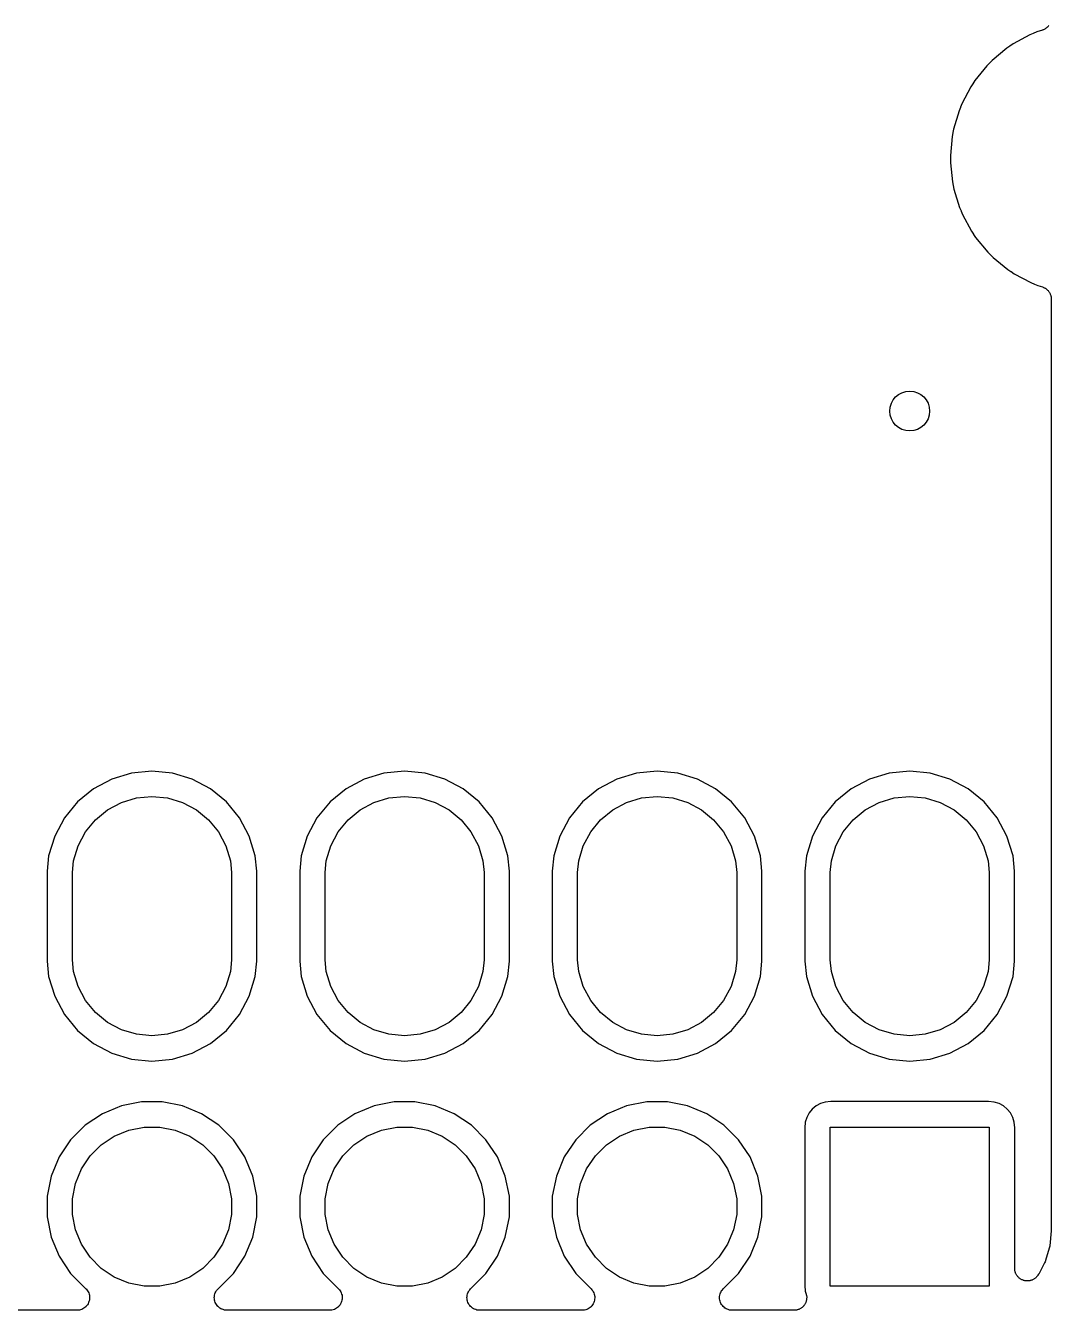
# Model space of a CAD drawing. Extents: x 74.6 to 163.3, y -89.7 to -63.9.
# Drawn here: x 153.03 to 163.35, y -89.69 to -76.77 of the extents above; entities that cross this region are included whole.
import ezdxf

# ---------------------------------------------------------------- set-up
doc = ezdxf.new("R2010")
doc.units = 0
doc.layers.add('BLACK', color=7, linetype='CONTINUOUS')

msp = doc.modelspace()

# ---------------------------------------------------------------- linework, layer by layer
at = {"layer": 'BLACK', "linetype": 'CONTINUOUS'}
for p, q in [((163.132, -76.8613), (162.964, -76.9535)), ((163.166, -76.8473), (163.132, -76.8613)), ((163.167, -76.8466), (163.166, -76.8473)), ((163.202, -76.8318), (163.167, -76.8466)), ((163.26, -76.8132), (163.202, -76.8318)), ((163.265, -76.8113), (163.26, -76.8132)), ((163.27, -76.8099), (163.265, -76.8113)), ((163.276, -76.8064), (163.27, -76.8099)), ((163.283, -76.8034), (163.276, -76.8064)), ((163.287, -76.8007), (163.283, -76.8034)), ((163.292, -76.7984), (163.287, -76.8007)), ((163.297, -76.7937), (163.292, -76.7984)), ((163.304, -76.7894), (163.297, -76.7937)), ((163.307, -76.786), (163.304, -76.7894)), ((163.311, -76.7829), (163.307, -76.786)), ((163.316, -76.7771), (163.311, -76.7829)), ((163.321, -76.7717), (163.316, -76.7771)), ((163.324, -76.7676), (163.321, -76.7717)), ((162.901, -76.996), (162.754, -77.119)), ((162.932, -76.9756), (162.901, -76.996)), ((162.933, -76.9746), (162.932, -76.9756)), ((162.932, -76.9756), (162.932, -76.9756)), ((162.932, -76.9756), (162.932, -76.9756)), ((162.964, -76.9535), (162.933, -76.9746)), ((162.754, -77.119), (162.728, -77.1457)), ((162.701, -77.1729), (162.581, -77.322)), ((162.727, -77.1469), (162.701, -77.1729)), ((162.728, -77.1457), (162.727, -77.1469)), ((162.727, -77.1469), (162.727, -77.1469)), ((162.539, -77.3854), (162.45, -77.5549)), ((162.559, -77.3548), (162.539, -77.3854)), ((162.56, -77.3533), (162.559, -77.3548)), ((162.581, -77.322), (162.56, -77.3533)), ((162.421, -77.6252), (162.367, -77.8087)), ((162.435, -77.5912), (162.421, -77.6252)), ((162.436, -77.5895), (162.435, -77.5912)), ((162.435, -77.5912), (162.435, -77.5912)), ((162.45, -77.5549), (162.436, -77.5895)), ((162.352, -77.8833), (162.335, -78.0738)), ((162.36, -77.8472), (162.352, -77.8833)), ((162.367, -77.8087), (162.36, -77.8454)), ((162.36, -77.8454), (162.36, -77.8472)), ((162.335, -78.0738), (162.335, -78.1112)), ((162.335, -78.1112), (162.335, -78.113)), ((162.335, -78.113), (162.335, -78.1499)), ((162.335, -78.1499), (162.355, -78.3401)), ((162.355, -78.3401), (162.363, -78.3767)), ((162.363, -78.3767), (162.363, -78.3785)), ((162.363, -78.3785), (162.363, -78.3785)), ((162.363, -78.3785), (162.37, -78.4147)), ((162.37, -78.4147), (162.426, -78.5975)), ((162.426, -78.5975), (162.441, -78.6319)), ((162.441, -78.6319), (162.442, -78.6336)), ((162.442, -78.6336), (162.455, -78.6678)), ((162.455, -78.6678), (162.546, -78.836)), ((162.546, -78.836), (162.567, -78.867)), ((162.567, -78.867), (162.568, -78.8685)), ((162.568, -78.8685), (162.568, -78.8685)), ((162.568, -78.8685), (162.588, -78.8994)), ((162.588, -78.8994), (162.71, -79.0468)), ((162.71, -79.0468), (162.737, -79.0731)), ((162.737, -79.0731), (162.738, -79.0744)), ((162.738, -79.0744), (162.738, -79.0744)), ((162.738, -79.0744), (162.764, -79.1008)), ((162.764, -79.1008), (162.912, -79.2217)), ((162.912, -79.2217), (162.943, -79.2423)), ((162.943, -79.2423), (162.945, -79.2433)), ((162.945, -79.2433), (162.945, -79.2433)), ((162.945, -79.2433), (162.975, -79.2642)), ((162.975, -79.2642), (163.144, -79.354)), ((163.144, -79.354), (163.179, -79.3682)), ((163.179, -79.3682), (163.18, -79.3689)), ((163.18, -79.3689), (163.18, -79.3689)), ((163.18, -79.3689), (163.214, -79.3835)), ((163.214, -79.3835), (163.259, -79.3969)), ((163.259, -79.3969), (163.26, -79.3974)), ((163.26, -79.3974), (163.266, -79.3997)), ((163.266, -79.3997), (163.271, -79.4014)), ((163.271, -79.4014), (163.277, -79.4045)), ((163.277, -79.4045), (163.283, -79.4072)), ((163.283, -79.4072), (163.288, -79.4104)), ((163.288, -79.4104), (163.293, -79.4132)), ((163.293, -79.4132), (163.298, -79.4174)), ((163.298, -79.4174), (163.304, -79.4212)), ((163.304, -79.4212), (163.308, -79.4253)), ((163.308, -79.4253), (163.312, -79.429)), ((163.312, -79.429), (163.316, -79.4341)), ((163.316, -79.4341), (163.321, -79.4389)), ((163.321, -79.4389), (163.324, -79.4437)), ((163.324, -79.4437), (163.328, -79.4482)), ((163.328, -79.4482), (163.331, -79.454)), ((163.331, -79.454), (163.335, -79.4596)), ((163.335, -79.4596), (163.337, -79.465)), ((163.337, -79.465), (163.339, -79.4701)), ((163.339, -79.4701), (163.341, -79.4764)), ((163.341, -79.4764), (163.344, -79.4826)), ((163.344, -79.4826), (163.345, -79.4883)), ((163.345, -79.4883), (163.347, -79.4938)), ((163.347, -79.4938), (163.347, -79.5004)), ((163.347, -79.5004), (163.348, -79.5069)), ((163.348, -79.5069), (163.348, -79.5127)), ((163.348, -79.5127), (163.349, -79.5185)), ((163.349, -79.5185), (163.349, -88.8765)), ((153.9, -84.3465), (153.717, -84.4444)), ((154.098, -84.2862), (153.9, -84.3465)), ((154.305, -84.2659), (154.098, -84.2862)), ((154.512, -84.2862), (154.305, -84.2659)), ((154.71, -84.3465), (154.512, -84.2862)), ((154.893, -84.4444), (154.71, -84.3465)), ((156.44, -84.3465), (156.257, -84.4444)), ((156.638, -84.2862), (156.44, -84.3465)), ((156.845, -84.2659), (156.638, -84.2862)), ((157.052, -84.2862), (156.845, -84.2659)), ((157.25, -84.3465), (157.052, -84.2862)), ((157.433, -84.4444), (157.25, -84.3465)), ((158.98, -84.3465), (158.797, -84.4444)), ((159.178, -84.2862), (158.98, -84.3465)), ((159.385, -84.2659), (159.178, -84.2862)), ((159.592, -84.2862), (159.385, -84.2659)), ((159.79, -84.3465), (159.592, -84.2862)), ((159.973, -84.4444), (159.79, -84.3465)), ((161.52, -84.3465), (161.337, -84.4444)), ((161.718, -84.2862), (161.52, -84.3465)), ((161.925, -84.2659), (161.718, -84.2862)), ((162.132, -84.2862), (161.925, -84.2659)), ((162.33, -84.3465), (162.132, -84.2862)), ((162.513, -84.4444), (162.33, -84.3465)), ((153.717, -84.4444), (153.556, -84.5761)), ((155.054, -84.5761), (154.893, -84.4444)), ((156.257, -84.4444), (156.096, -84.5761)), ((157.594, -84.5761), (157.433, -84.4444)), ((158.797, -84.4444), (158.636, -84.5761)), ((160.134, -84.5761), (159.973, -84.4444)), ((161.337, -84.4444), (161.176, -84.5761)), ((162.674, -84.5761), (162.513, -84.4444)), ((153.556, -84.5761), (153.424, -84.7366)), ((153.858, -84.6566), (153.997, -84.5823)), ((153.997, -84.5823), (154.148, -84.5366)), ((154.148, -84.5366), (154.305, -84.5211)), ((154.305, -84.5211), (154.462, -84.5366)), ((154.462, -84.5366), (154.613, -84.5823)), ((154.613, -84.5823), (154.752, -84.6566)), ((155.186, -84.7366), (155.054, -84.5761)), ((156.096, -84.5761), (155.964, -84.7366)), ((156.398, -84.6566), (156.537, -84.5823)), ((156.537, -84.5823), (156.688, -84.5366)), ((156.688, -84.5366), (156.845, -84.5211)), ((156.845, -84.5211), (157.002, -84.5366)), ((157.002, -84.5366), (157.153, -84.5823)), ((157.153, -84.5823), (157.292, -84.6566)), ((157.726, -84.7366), (157.594, -84.5761)), ((158.636, -84.5761), (158.504, -84.7366)), ((158.938, -84.6566), (159.077, -84.5823)), ((159.077, -84.5823), (159.228, -84.5366)), ((159.228, -84.5366), (159.385, -84.5211)), ((159.385, -84.5211), (159.542, -84.5366)), ((159.542, -84.5366), (159.693, -84.5823)), ((159.693, -84.5823), (159.832, -84.6566)), ((160.266, -84.7366), (160.134, -84.5761)), ((161.176, -84.5761), (161.044, -84.7366)), ((161.478, -84.6566), (161.617, -84.5823)), ((161.617, -84.5823), (161.768, -84.5366)), ((161.768, -84.5366), (161.925, -84.5211)), ((161.925, -84.5211), (162.082, -84.5366)), ((162.082, -84.5366), (162.233, -84.5823)), ((162.233, -84.5823), (162.372, -84.6566)), ((162.806, -84.7366), (162.674, -84.5761)), ((153.424, -84.7366), (153.327, -84.9197)), ((153.737, -84.7566), (153.858, -84.6566)), ((154.752, -84.6566), (154.873, -84.7566)), ((155.283, -84.9197), (155.186, -84.7366)), ((155.964, -84.7366), (155.867, -84.9197)), ((156.277, -84.7566), (156.398, -84.6566)), ((157.292, -84.6566), (157.413, -84.7566)), ((157.823, -84.9197), (157.726, -84.7366)), ((158.504, -84.7366), (158.407, -84.9197)), ((158.817, -84.7566), (158.938, -84.6566)), ((159.832, -84.6566), (159.953, -84.7566)), ((160.363, -84.9197), (160.266, -84.7366)), ((161.044, -84.7366), (160.947, -84.9197)), ((161.357, -84.7566), (161.478, -84.6566)), ((162.372, -84.6566), (162.493, -84.7566)), ((162.903, -84.9197), (162.806, -84.7366)), ((153.562, -85.0174), (153.637, -84.8784)), ((153.637, -84.8784), (153.737, -84.7566)), ((154.873, -84.7566), (154.973, -84.8784)), ((154.973, -84.8784), (155.048, -85.0174)), ((156.102, -85.0174), (156.177, -84.8784)), ((156.177, -84.8784), (156.277, -84.7566)), ((157.413, -84.7566), (157.513, -84.8784)), ((157.513, -84.8784), (157.588, -85.0174)), ((158.642, -85.0174), (158.717, -84.8784)), ((158.717, -84.8784), (158.817, -84.7566)), ((159.953, -84.7566), (160.053, -84.8784)), ((160.053, -84.8784), (160.128, -85.0174)), ((161.182, -85.0174), (161.257, -84.8784)), ((161.257, -84.8784), (161.357, -84.7566)), ((162.493, -84.7566), (162.593, -84.8784)), ((162.593, -84.8784), (162.668, -85.0174)), ((153.327, -84.9197), (153.266, -85.1184)), ((155.344, -85.1184), (155.283, -84.9197)), ((155.867, -84.9197), (155.806, -85.1184)), ((157.884, -85.1184), (157.823, -84.9197)), ((158.407, -84.9197), (158.346, -85.1184)), ((160.424, -85.1184), (160.363, -84.9197)), ((160.947, -84.9197), (160.886, -85.1184)), ((162.964, -85.1184), (162.903, -84.9197)), ((153.266, -85.1184), (153.251, -85.2732)), ((153.517, -85.1682), (153.562, -85.0174)), ((155.048, -85.0174), (155.093, -85.1682)), ((155.359, -85.2732), (155.344, -85.1184)), ((155.806, -85.1184), (155.791, -85.2732)), ((156.057, -85.1682), (156.102, -85.0174)), ((157.588, -85.0174), (157.633, -85.1682)), ((157.899, -85.2732), (157.884, -85.1184)), ((158.346, -85.1184), (158.331, -85.2732)), ((158.597, -85.1682), (158.642, -85.0174)), ((160.128, -85.0174), (160.173, -85.1682)), ((160.439, -85.2732), (160.424, -85.1184)), ((160.886, -85.1184), (160.871, -85.2732)), ((161.137, -85.1682), (161.182, -85.0174)), ((162.668, -85.0174), (162.713, -85.1682)), ((162.979, -85.2732), (162.964, -85.1184)), ((153.505, -85.2857), (153.517, -85.1682)), ((155.093, -85.1682), (155.105, -85.2857)), ((156.045, -85.2857), (156.057, -85.1682)), ((157.633, -85.1682), (157.645, -85.2857)), ((158.585, -85.2857), (158.597, -85.1682)), ((160.173, -85.1682), (160.185, -85.2857)), ((161.125, -85.2857), (161.137, -85.1682)), ((162.713, -85.1682), (162.725, -85.2857)), ((153.251, -85.2732), (153.251, -86.1768)), ((153.505, -86.1643), (153.505, -85.2857)), ((155.105, -85.2857), (155.105, -86.1643)), ((155.359, -86.1768), (155.359, -85.2732)), ((155.791, -85.2732), (155.791, -86.1768)), ((156.045, -86.1643), (156.045, -85.2857)), ((157.645, -85.2857), (157.645, -86.1643)), ((157.899, -86.1768), (157.899, -85.2732)), ((158.331, -85.2732), (158.331, -86.1768)), ((158.585, -86.1643), (158.585, -85.2857)), ((160.185, -85.2857), (160.185, -86.1643)), ((160.439, -86.1768), (160.439, -85.2732)), ((160.871, -85.2732), (160.871, -86.1768)), ((161.125, -86.1643), (161.125, -85.2857)), ((162.725, -85.2857), (162.725, -86.1643)), ((162.979, -86.1768), (162.979, -85.2732)), ((153.517, -86.2818), (153.505, -86.1643)), ((155.105, -86.1643), (155.093, -86.2818)), ((156.057, -86.2818), (156.045, -86.1643)), ((157.645, -86.1643), (157.633, -86.2818)), ((158.597, -86.2818), (158.585, -86.1643)), ((160.185, -86.1643), (160.173, -86.2818)), ((161.137, -86.2818), (161.125, -86.1643)), ((162.725, -86.1643), (162.713, -86.2818)), ((153.251, -86.1768), (153.266, -86.3316)), ((153.562, -86.4326), (153.517, -86.2818)), ((155.093, -86.2818), (155.048, -86.4326)), ((155.344, -86.3316), (155.359, -86.1768)), ((155.791, -86.1768), (155.806, -86.3316)), ((156.102, -86.4326), (156.057, -86.2818)), ((157.633, -86.2818), (157.588, -86.4326)), ((157.884, -86.3316), (157.899, -86.1768)), ((158.331, -86.1768), (158.346, -86.3316)), ((158.642, -86.4326), (158.597, -86.2818)), ((160.173, -86.2818), (160.128, -86.4326)), ((160.424, -86.3316), (160.439, -86.1768)), ((160.871, -86.1768), (160.886, -86.3316)), ((161.182, -86.4326), (161.137, -86.2818)), ((162.713, -86.2818), (162.668, -86.4326)), ((162.964, -86.3316), (162.979, -86.1768)), ((153.266, -86.3316), (153.327, -86.5303)), ((155.283, -86.5303), (155.344, -86.3316)), ((155.806, -86.3316), (155.867, -86.5303)), ((157.823, -86.5303), (157.884, -86.3316)), ((158.346, -86.3316), (158.407, -86.5303)), ((160.363, -86.5303), (160.424, -86.3316)), ((160.886, -86.3316), (160.947, -86.5303)), ((162.903, -86.5303), (162.964, -86.3316)), ((153.327, -86.5303), (153.424, -86.7134)), ((153.637, -86.5716), (153.562, -86.4326)), ((155.048, -86.4326), (154.973, -86.5716)), ((155.186, -86.7134), (155.283, -86.5303)), ((155.867, -86.5303), (155.964, -86.7134)), ((156.177, -86.5716), (156.102, -86.4326)), ((157.588, -86.4326), (157.513, -86.5716)), ((157.726, -86.7134), (157.823, -86.5303)), ((158.407, -86.5303), (158.504, -86.7134)), ((158.717, -86.5716), (158.642, -86.4326)), ((160.128, -86.4326), (160.053, -86.5716)), ((160.266, -86.7134), (160.363, -86.5303)), ((160.947, -86.5303), (161.044, -86.7134)), ((161.257, -86.5716), (161.182, -86.4326)), ((162.668, -86.4326), (162.593, -86.5716)), ((162.806, -86.7134), (162.903, -86.5303)), ((153.737, -86.6934), (153.637, -86.5716)), ((154.973, -86.5716), (154.873, -86.6934)), ((156.277, -86.6934), (156.177, -86.5716)), ((157.513, -86.5716), (157.413, -86.6934)), ((158.817, -86.6934), (158.717, -86.5716)), ((160.053, -86.5716), (159.953, -86.6934)), ((161.357, -86.6934), (161.257, -86.5716)), ((162.593, -86.5716), (162.493, -86.6934)), ((153.424, -86.7134), (153.556, -86.8739)), ((153.858, -86.7934), (153.737, -86.6934)), ((153.997, -86.8677), (153.858, -86.7934)), ((154.752, -86.7934), (154.613, -86.8677)), ((154.873, -86.6934), (154.752, -86.7934)), ((155.054, -86.8739), (155.186, -86.7134)), ((155.964, -86.7134), (156.096, -86.8739)), ((156.398, -86.7934), (156.277, -86.6934)), ((156.537, -86.8677), (156.398, -86.7934)), ((157.292, -86.7934), (157.153, -86.8677)), ((157.413, -86.6934), (157.292, -86.7934)), ((157.594, -86.8739), (157.726, -86.7134)), ((158.504, -86.7134), (158.636, -86.8739)), ((158.938, -86.7934), (158.817, -86.6934)), ((159.077, -86.8677), (158.938, -86.7934)), ((159.832, -86.7934), (159.693, -86.8677)), ((159.953, -86.6934), (159.832, -86.7934)), ((160.134, -86.8739), (160.266, -86.7134)), ((161.044, -86.7134), (161.176, -86.8739)), ((161.478, -86.7934), (161.357, -86.6934)), ((161.617, -86.8677), (161.478, -86.7934)), ((162.372, -86.7934), (162.233, -86.8677)), ((162.493, -86.6934), (162.372, -86.7934)), ((162.674, -86.8739), (162.806, -86.7134)), ((153.556, -86.8739), (153.717, -87.0056)), ((154.148, -86.9134), (153.997, -86.8677)), ((154.305, -86.9289), (154.148, -86.9134)), ((154.462, -86.9134), (154.305, -86.9289)), ((154.613, -86.8677), (154.462, -86.9134)), ((154.893, -87.0056), (155.054, -86.8739)), ((156.096, -86.8739), (156.257, -87.0056)), ((156.688, -86.9134), (156.537, -86.8677)), ((156.845, -86.9289), (156.688, -86.9134)), ((157.002, -86.9134), (156.845, -86.9289)), ((157.153, -86.8677), (157.002, -86.9134)), ((157.433, -87.0056), (157.594, -86.8739)), ((158.636, -86.8739), (158.797, -87.0056)), ((159.228, -86.9134), (159.077, -86.8677)), ((159.385, -86.9289), (159.228, -86.9134)), ((159.542, -86.9134), (159.385, -86.9289)), ((159.693, -86.8677), (159.542, -86.9134)), ((159.973, -87.0056), (160.134, -86.8739)), ((161.176, -86.8739), (161.337, -87.0056)), ((161.768, -86.9134), (161.617, -86.8677)), ((161.925, -86.9289), (161.768, -86.9134)), ((162.082, -86.9134), (161.925, -86.9289)), ((162.233, -86.8677), (162.082, -86.9134)), ((162.513, -87.0056), (162.674, -86.8739)), ((153.717, -87.0056), (153.9, -87.1035)), ((154.71, -87.1035), (154.893, -87.0056)), ((156.257, -87.0056), (156.44, -87.1035)), ((157.25, -87.1035), (157.433, -87.0056)), ((158.797, -87.0056), (158.98, -87.1035)), ((159.79, -87.1035), (159.973, -87.0056)), ((161.337, -87.0056), (161.52, -87.1035)), ((162.33, -87.1035), (162.513, -87.0056)), ((153.9, -87.1035), (154.098, -87.1637)), ((154.098, -87.1637), (154.305, -87.1841)), ((154.305, -87.1841), (154.512, -87.1637)), ((154.512, -87.1637), (154.71, -87.1035)), ((156.44, -87.1035), (156.638, -87.1637)), ((156.638, -87.1637), (156.845, -87.1841)), ((156.845, -87.1841), (157.052, -87.1637)), ((157.052, -87.1637), (157.25, -87.1035)), ((158.98, -87.1035), (159.178, -87.1637)), ((159.178, -87.1637), (159.385, -87.1841)), ((159.385, -87.1841), (159.592, -87.1637)), ((159.592, -87.1637), (159.79, -87.1035)), ((161.52, -87.1035), (161.718, -87.1637)), ((161.718, -87.1637), (161.925, -87.1841)), ((161.925, -87.1841), (162.132, -87.1637)), ((162.132, -87.1637), (162.33, -87.1035)), ((154.201, -87.592), (153.998, -87.6325)), ((154.409, -87.592), (154.201, -87.592)), ((154.612, -87.6325), (154.409, -87.592)), ((156.741, -87.592), (156.538, -87.6325)), ((156.949, -87.592), (156.741, -87.592)), ((157.152, -87.6325), (156.949, -87.592)), ((159.281, -87.592), (159.078, -87.6325)), ((159.489, -87.592), (159.281, -87.592)), ((159.692, -87.6325), (159.489, -87.592)), ((161.131, -87.5902), (161.075, -87.5957)), ((162.719, -87.5902), (161.131, -87.5902)), ((162.775, -87.5957), (162.719, -87.5902)), ((153.806, -87.712), (153.633, -87.8273)), ((153.998, -87.6325), (153.806, -87.712)), ((154.804, -87.712), (154.612, -87.6325)), ((154.977, -87.8273), (154.804, -87.712)), ((156.346, -87.712), (156.173, -87.8273)), ((156.538, -87.6325), (156.346, -87.712)), ((157.344, -87.712), (157.152, -87.6325)), ((157.517, -87.8273), (157.344, -87.712)), ((158.886, -87.712), (158.713, -87.8273)), ((159.078, -87.6325), (158.886, -87.712)), ((159.884, -87.712), (159.692, -87.6325)), ((160.057, -87.8273), (159.884, -87.712)), ((160.913, -87.7042), (160.889, -87.7483)), ((160.945, -87.6655), (160.913, -87.7042)), ((160.983, -87.6338), (160.945, -87.6655)), ((161.027, -87.6102), (160.983, -87.6338)), ((161.075, -87.5957), (161.027, -87.6102)), ((162.823, -87.6102), (162.775, -87.5957)), ((162.867, -87.6338), (162.823, -87.6102)), ((162.905, -87.6655), (162.867, -87.6338)), ((162.937, -87.7042), (162.905, -87.6655)), ((162.961, -87.7483), (162.937, -87.7042)), ((153.633, -87.8273), (153.486, -87.9741)), ((154.072, -87.8767), (154.226, -87.846)), ((154.226, -87.846), (154.384, -87.846)), ((154.384, -87.846), (154.538, -87.8767)), ((155.124, -87.9741), (154.977, -87.8273)), ((156.173, -87.8273), (156.026, -87.9741)), ((156.612, -87.8767), (156.766, -87.846)), ((156.766, -87.846), (156.924, -87.846)), ((156.924, -87.846), (157.078, -87.8767)), ((157.664, -87.9741), (157.517, -87.8273)), ((158.713, -87.8273), (158.566, -87.9741)), ((159.152, -87.8767), (159.306, -87.846)), ((159.306, -87.846), (159.464, -87.846)), ((159.464, -87.846), (159.618, -87.8767)), ((160.204, -87.9741), (160.057, -87.8273)), ((160.875, -87.7962), (160.869, -87.8522)), ((160.889, -87.7483), (160.875, -87.7962)), ((161.125, -89.446), (161.125, -87.846)), ((161.125, -87.846), (162.725, -87.846)), ((162.725, -87.846), (162.725, -89.446)), ((162.975, -87.7962), (162.961, -87.7483)), ((162.981, -87.8522), (162.975, -87.7962)), ((153.486, -87.9741), (153.371, -88.1467)), ((153.795, -88.0246), (153.926, -87.937)), ((153.926, -87.937), (154.072, -87.8767)), ((154.538, -87.8767), (154.684, -87.937)), ((154.684, -87.937), (154.815, -88.0246)), ((155.239, -88.1467), (155.124, -87.9741)), ((156.026, -87.9741), (155.911, -88.1467)), ((156.335, -88.0246), (156.466, -87.937)), ((156.466, -87.937), (156.612, -87.8767)), ((157.078, -87.8767), (157.224, -87.937)), ((157.224, -87.937), (157.355, -88.0246)), ((157.779, -88.1467), (157.664, -87.9741)), ((158.566, -87.9741), (158.451, -88.1467)), ((158.875, -88.0246), (159.006, -87.937)), ((159.006, -87.937), (159.152, -87.8767)), ((159.618, -87.8767), (159.764, -87.937)), ((159.764, -87.937), (159.895, -88.0246)), ((160.319, -88.1467), (160.204, -87.9741)), ((160.869, -87.8522), (160.869, -89.4398)), ((162.981, -89.2671), (162.981, -87.8522)), ((153.684, -88.136), (153.795, -88.0246)), ((154.815, -88.0246), (154.926, -88.136)), ((156.224, -88.136), (156.335, -88.0246)), ((157.355, -88.0246), (157.466, -88.136)), ((158.764, -88.136), (158.875, -88.0246)), ((159.895, -88.0246), (160.006, -88.136)), ((153.371, -88.1467), (153.292, -88.3386)), ((153.596, -88.2671), (153.684, -88.136)), ((154.926, -88.136), (155.014, -88.2671)), ((155.318, -88.3386), (155.239, -88.1467)), ((155.911, -88.1467), (155.832, -88.3386)), ((156.136, -88.2671), (156.224, -88.136)), ((157.466, -88.136), (157.554, -88.2671)), ((157.858, -88.3386), (157.779, -88.1467)), ((158.451, -88.1467), (158.372, -88.3386)), ((158.676, -88.2671), (158.764, -88.136)), ((160.006, -88.136), (160.094, -88.2671)), ((160.398, -88.3386), (160.319, -88.1467)), ((153.292, -88.3386), (153.251, -88.5422)), ((153.536, -88.4126), (153.596, -88.2671)), ((155.014, -88.2671), (155.074, -88.4126)), ((155.359, -88.5422), (155.318, -88.3386)), ((155.832, -88.3386), (155.791, -88.5422)), ((156.076, -88.4126), (156.136, -88.2671)), ((157.554, -88.2671), (157.614, -88.4126)), ((157.899, -88.5422), (157.858, -88.3386)), ((158.372, -88.3386), (158.331, -88.5422)), ((158.616, -88.4126), (158.676, -88.2671)), ((160.094, -88.2671), (160.154, -88.4126)), ((160.439, -88.5422), (160.398, -88.3386)), ((153.505, -88.5672), (153.536, -88.4126)), ((155.074, -88.4126), (155.105, -88.5672)), ((156.045, -88.5672), (156.076, -88.4126)), ((157.614, -88.4126), (157.645, -88.5672)), ((158.585, -88.5672), (158.616, -88.4126)), ((160.154, -88.4126), (160.185, -88.5672)), ((153.251, -88.5422), (153.251, -88.7498)), ((153.505, -88.7248), (153.505, -88.5672)), ((155.105, -88.5672), (155.105, -88.7248)), ((155.359, -88.7498), (155.359, -88.5422)), ((155.791, -88.5422), (155.791, -88.7498)), ((156.045, -88.7248), (156.045, -88.5672)), ((157.645, -88.5672), (157.645, -88.7248)), ((157.899, -88.7498), (157.899, -88.5422)), ((158.331, -88.5422), (158.331, -88.7498)), ((158.585, -88.7248), (158.585, -88.5672)), ((160.185, -88.5672), (160.185, -88.7248)), ((160.439, -88.7498), (160.439, -88.5422)), ((153.251, -88.7498), (153.292, -88.9534)), ((153.536, -88.8794), (153.505, -88.7248)), ((155.105, -88.7248), (155.074, -88.8794)), ((155.318, -88.9534), (155.359, -88.7498)), ((155.791, -88.7498), (155.832, -88.9534)), ((156.076, -88.8794), (156.045, -88.7248)), ((157.645, -88.7248), (157.614, -88.8794)), ((157.858, -88.9534), (157.899, -88.7498)), ((158.331, -88.7498), (158.372, -88.9534)), ((158.616, -88.8794), (158.585, -88.7248)), ((160.185, -88.7248), (160.154, -88.8794)), ((160.398, -88.9534), (160.439, -88.7498)), ((153.596, -89.0249), (153.536, -88.8794)), ((155.074, -88.8794), (155.014, -89.0249)), ((156.136, -89.0249), (156.076, -88.8794)), ((157.614, -88.8794), (157.554, -89.0249)), ((158.676, -89.0249), (158.616, -88.8794)), ((160.154, -88.8794), (160.094, -89.0249)), ((163.349, -88.8782), (163.348, -88.8835)), ((163.348, -88.8835), (163.348, -88.8889)), ((163.349, -88.8765), (163.349, -88.8782)), ((153.292, -88.9534), (153.371, -89.1453)), ((155.239, -89.1453), (155.318, -88.9534)), ((155.832, -88.9534), (155.911, -89.1453)), ((157.779, -89.1453), (157.858, -88.9534)), ((158.372, -88.9534), (158.451, -89.1453)), ((160.319, -89.1453), (160.398, -88.9534)), ((163.348, -88.8889), (163.334, -89.0405)), ((153.684, -89.156), (153.596, -89.0249)), ((155.014, -89.0249), (154.926, -89.156)), ((156.224, -89.156), (156.136, -89.0249)), ((157.554, -89.0249), (157.466, -89.156)), ((158.764, -89.156), (158.676, -89.0249)), ((160.094, -89.0249), (160.006, -89.156)), ((163.329, -89.0648), (163.291, -89.1881)), ((163.331, -89.0535), (163.329, -89.0648)), ((163.333, -89.0423), (163.331, -89.0535)), ((163.334, -89.0405), (163.333, -89.0423)), ((153.371, -89.1453), (153.486, -89.3179)), ((153.795, -89.2674), (153.684, -89.156)), ((153.926, -89.355), (153.795, -89.2674)), ((154.815, -89.2674), (154.684, -89.355)), ((154.926, -89.156), (154.815, -89.2674)), ((155.124, -89.3179), (155.239, -89.1453)), ((155.911, -89.1453), (156.026, -89.3179)), ((156.335, -89.2674), (156.224, -89.156)), ((156.466, -89.355), (156.335, -89.2674)), ((157.355, -89.2674), (157.224, -89.355)), ((157.466, -89.156), (157.355, -89.2674)), ((157.664, -89.3179), (157.779, -89.1453)), ((158.451, -89.1453), (158.566, -89.3179)), ((158.875, -89.2674), (158.764, -89.156)), ((159.006, -89.355), (158.875, -89.2674)), ((159.895, -89.2674), (159.764, -89.355)), ((160.006, -89.156), (159.895, -89.2674)), ((160.204, -89.3179), (160.319, -89.1453)), ((162.981, -89.2733), (162.981, -89.2671)), ((163.282, -89.211), (163.222, -89.3247)), ((163.286, -89.2004), (163.282, -89.211)), ((163.291, -89.1898), (163.286, -89.2004)), ((163.291, -89.1881), (163.291, -89.1898)), ((153.486, -89.3179), (153.641, -89.4722)), ((154.072, -89.4153), (153.926, -89.355)), ((154.684, -89.355), (154.538, -89.4153)), ((154.969, -89.4722), (155.124, -89.3179)), ((156.026, -89.3179), (156.181, -89.4722)), ((156.612, -89.4153), (156.466, -89.355)), ((157.224, -89.355), (157.078, -89.4153)), ((157.509, -89.4722), (157.664, -89.3179)), ((158.566, -89.3179), (158.721, -89.4722)), ((159.152, -89.4153), (159.006, -89.355)), ((159.764, -89.355), (159.618, -89.4153)), ((160.049, -89.4722), (160.204, -89.3179)), ((162.981, -89.2795), (162.981, -89.2733)), ((162.983, -89.2856), (162.981, -89.2795)), ((162.983, -89.2917), (162.983, -89.2856)), ((162.985, -89.2977), (162.983, -89.2917)), ((162.986, -89.3038), (162.985, -89.2977)), ((162.989, -89.3095), (162.986, -89.3038)), ((162.99, -89.3155), (162.989, -89.3095)), ((162.993, -89.3209), (162.99, -89.3155)), ((162.996, -89.3267), (162.993, -89.3209)), ((162.999, -89.3319), (162.996, -89.3267)), ((163.002, -89.3373), (162.999, -89.3319)), ((163.006, -89.3422), (163.002, -89.3373)), ((163.009, -89.3473), (163.006, -89.3422)), ((163.014, -89.3517), (163.009, -89.3473)), ((163.018, -89.3566), (163.014, -89.3517)), ((163.023, -89.3605), (163.018, -89.3566)), ((163.027, -89.3649), (163.023, -89.3605)), ((163.032, -89.3684), (163.027, -89.3649)), ((163.037, -89.3724), (163.032, -89.3684)), ((163.042, -89.3753), (163.037, -89.3724)), ((163.047, -89.3788), (163.042, -89.3753)), ((163.053, -89.3812), (163.047, -89.3788)), ((163.059, -89.3841), (163.053, -89.3812)), ((163.065, -89.386), (163.059, -89.3841)), ((163.07, -89.3884), (163.065, -89.386)), ((163.076, -89.3896), (163.07, -89.3884)), ((163.082, -89.3915), (163.076, -89.3896)), ((163.088, -89.3921), (163.082, -89.3915)), ((163.095, -89.3934), (163.088, -89.3921)), ((163.101, -89.3934), (163.095, -89.3934)), ((163.107, -89.3941), (163.101, -89.3934)), ((163.113, -89.3935), (163.107, -89.3941)), ((163.119, -89.3935), (163.113, -89.3935)), ((163.125, -89.3924), (163.119, -89.3935)), ((163.132, -89.3918), (163.125, -89.3924)), ((163.138, -89.3901), (163.132, -89.3918)), ((163.144, -89.3889), (163.138, -89.3901)), ((163.149, -89.3866), (163.144, -89.3889)), ((163.155, -89.3848), (163.149, -89.3866)), ((163.161, -89.3819), (163.155, -89.3848)), ((163.167, -89.3796), (163.161, -89.3819)), ((163.172, -89.3762), (163.167, -89.3796)), ((163.177, -89.3733), (163.172, -89.3762)), ((163.182, -89.3694), (163.177, -89.3733)), ((163.187, -89.366), (163.182, -89.3694)), ((163.192, -89.3617), (163.187, -89.366)), ((163.197, -89.3578), (163.192, -89.3617)), ((163.201, -89.353), (163.197, -89.3578)), ((163.205, -89.3487), (163.201, -89.353)), ((163.206, -89.3473), (163.205, -89.3487)), ((163.208, -89.3453), (163.206, -89.3473)), ((163.211, -89.3412), (163.208, -89.3453)), ((163.213, -89.3388), (163.211, -89.3412)), ((163.215, -89.3353), (163.213, -89.3388)), ((163.221, -89.3263), (163.215, -89.3353)), ((163.222, -89.3247), (163.221, -89.3263)), ((153.641, -89.4722), (153.642, -89.4731)), ((153.642, -89.4731), (153.642, -89.4731)), ((153.642, -89.4731), (153.642, -89.4732)), ((153.642, -89.4732), (153.642, -89.4735)), ((153.642, -89.4735), (153.65, -89.4831)), ((153.65, -89.4831), (153.657, -89.4925)), ((153.657, -89.4925), (153.657, -89.4927)), ((153.657, -89.4927), (153.657, -89.4928)), ((153.657, -89.4928), (153.663, -89.5037)), ((153.663, -89.5037), (153.669, -89.5144)), ((153.669, -89.5144), (153.669, -89.5146)), ((153.669, -89.5146), (153.669, -89.5148)), ((153.669, -89.5148), (153.672, -89.5267)), ((153.672, -89.5267), (153.676, -89.5382)), ((154.226, -89.446), (154.072, -89.4153)), ((154.384, -89.446), (154.226, -89.446)), ((154.538, -89.4153), (154.384, -89.446)), ((154.935, -89.5365), (154.938, -89.5247)), ((154.938, -89.5247), (154.942, -89.5132)), ((154.942, -89.5128), (154.948, -89.5019)), ((154.942, -89.513), (154.942, -89.5128)), ((154.942, -89.5132), (154.942, -89.513)), ((154.948, -89.5019), (154.954, -89.4914)), ((154.954, -89.491), (154.962, -89.4816)), ((154.954, -89.4912), (154.954, -89.491)), ((154.954, -89.4914), (154.954, -89.4912)), ((154.962, -89.4816), (154.969, -89.4722)), ((156.181, -89.4722), (156.182, -89.4731)), ((156.182, -89.4731), (156.182, -89.4731)), ((156.182, -89.4731), (156.182, -89.4732)), ((156.182, -89.4732), (156.182, -89.4735)), ((156.182, -89.4735), (156.19, -89.4831)), ((156.19, -89.4831), (156.197, -89.4925)), ((156.197, -89.4925), (156.197, -89.4927)), ((156.197, -89.4927), (156.197, -89.4928)), ((156.197, -89.4928), (156.203, -89.5037)), ((156.203, -89.5037), (156.209, -89.5144)), ((156.209, -89.5144), (156.209, -89.5146)), ((156.209, -89.5146), (156.209, -89.5148)), ((156.209, -89.5148), (156.212, -89.5267)), ((156.212, -89.5267), (156.216, -89.5382)), ((156.766, -89.446), (156.612, -89.4153)), ((156.924, -89.446), (156.766, -89.446)), ((157.078, -89.4153), (156.924, -89.446)), ((157.475, -89.5365), (157.478, -89.5247)), ((157.478, -89.5247), (157.482, -89.5132)), ((157.482, -89.5128), (157.488, -89.5019)), ((157.482, -89.513), (157.482, -89.5128)), ((157.482, -89.5132), (157.482, -89.513)), ((157.488, -89.5019), (157.494, -89.4914)), ((157.494, -89.491), (157.502, -89.4816)), ((157.494, -89.4912), (157.494, -89.491)), ((157.494, -89.4914), (157.494, -89.4912)), ((157.502, -89.4816), (157.509, -89.4722)), ((158.721, -89.4722), (158.722, -89.4731)), ((158.722, -89.4731), (158.722, -89.4731)), ((158.722, -89.4731), (158.722, -89.4732)), ((158.722, -89.4732), (158.722, -89.4735)), ((158.722, -89.4735), (158.73, -89.4831)), ((158.73, -89.4831), (158.737, -89.4925)), ((158.737, -89.4925), (158.737, -89.4927)), ((158.737, -89.4927), (158.737, -89.4928)), ((158.737, -89.4928), (158.743, -89.5037)), ((158.743, -89.5037), (158.749, -89.5144)), ((158.749, -89.5144), (158.749, -89.5146)), ((158.749, -89.5146), (158.749, -89.5148)), ((158.749, -89.5148), (158.752, -89.5267)), ((158.752, -89.5267), (158.756, -89.5382)), ((159.306, -89.446), (159.152, -89.4153)), ((159.464, -89.446), (159.306, -89.446)), ((159.618, -89.4153), (159.464, -89.446)), ((160.015, -89.5365), (160.018, -89.5247)), ((160.018, -89.5247), (160.022, -89.5132)), ((160.022, -89.5128), (160.028, -89.5019)), ((160.022, -89.513), (160.022, -89.5128)), ((160.022, -89.5132), (160.022, -89.513)), ((160.028, -89.5019), (160.034, -89.4914)), ((160.034, -89.491), (160.042, -89.4816)), ((160.034, -89.4912), (160.034, -89.491)), ((160.034, -89.4914), (160.034, -89.4912)), ((160.042, -89.4816), (160.049, -89.4722)), ((160.869, -89.4398), (160.875, -89.4958)), ((160.875, -89.4958), (160.884, -89.5251)), ((160.884, -89.5251), (160.884, -89.5268)), ((160.884, -89.5268), (160.885, -89.5326)), ((162.725, -89.446), (161.125, -89.446)), ((153.63, -89.6601), (153.621, -89.6678)), ((153.64, -89.6524), (153.63, -89.6601)), ((153.648, -89.6428), (153.64, -89.6521)), ((153.64, -89.6521), (153.64, -89.6523)), ((153.64, -89.6523), (153.64, -89.6524)), ((153.656, -89.6334), (153.648, -89.6428)), ((153.662, -89.6223), (153.656, -89.633)), ((153.656, -89.633), (153.656, -89.6332)), ((153.656, -89.6332), (153.656, -89.6334)), ((153.668, -89.6116), (153.662, -89.6223)), ((153.671, -89.5997), (153.668, -89.6112)), ((153.668, -89.6112), (153.668, -89.6114)), ((153.668, -89.6114), (153.668, -89.6116)), ((153.675, -89.588), (153.671, -89.5997)), ((153.676, -89.5755), (153.675, -89.5875)), ((153.675, -89.5875), (153.675, -89.5877)), ((153.675, -89.5877), (153.675, -89.588)), ((153.676, -89.5382), (153.676, -89.5384)), ((153.676, -89.5384), (153.676, -89.5386)), ((153.676, -89.5386), (153.677, -89.5508)), ((153.678, -89.5633), (153.676, -89.5755)), ((153.677, -89.5508), (153.678, -89.5629)), ((153.678, -89.5629), (153.678, -89.5631)), ((153.678, -89.5631), (153.678, -89.5633)), ((154.932, -89.5611), (154.933, -89.549)), ((154.932, -89.5613), (154.932, -89.5611)), ((154.932, -89.5616), (154.932, -89.5613)), ((154.933, -89.5736), (154.932, -89.5616)), ((154.933, -89.549), (154.935, -89.5369)), ((154.934, -89.5858), (154.933, -89.5736)), ((154.934, -89.586), (154.934, -89.5858)), ((154.935, -89.5862), (154.934, -89.586)), ((154.935, -89.5367), (154.935, -89.5365)), ((154.935, -89.5369), (154.935, -89.5367)), ((154.938, -89.5979), (154.935, -89.5862)), ((154.941, -89.6096), (154.938, -89.5979)), ((154.942, -89.6098), (154.941, -89.6096)), ((154.942, -89.61), (154.942, -89.6098)), ((154.947, -89.6208), (154.942, -89.61)), ((154.953, -89.6315), (154.947, -89.6208)), ((154.953, -89.6317), (154.953, -89.6315)), ((154.953, -89.6319), (154.953, -89.6317)), ((154.961, -89.6414), (154.953, -89.6319)), ((154.968, -89.6509), (154.961, -89.6414)), ((154.969, -89.651), (154.968, -89.6509)), ((154.969, -89.6512), (154.969, -89.651)), ((154.978, -89.659), (154.969, -89.6512)), ((154.987, -89.6668), (154.978, -89.659)), ((156.17, -89.6601), (156.161, -89.6678)), ((156.18, -89.6524), (156.17, -89.6601)), ((156.188, -89.6428), (156.18, -89.6521)), ((156.18, -89.6521), (156.18, -89.6523)), ((156.18, -89.6523), (156.18, -89.6524)), ((156.196, -89.6334), (156.188, -89.6428)), ((156.202, -89.6223), (156.196, -89.633)), ((156.196, -89.633), (156.196, -89.6332)), ((156.196, -89.6332), (156.196, -89.6334)), ((156.208, -89.6116), (156.202, -89.6223)), ((156.211, -89.5997), (156.208, -89.6112)), ((156.208, -89.6112), (156.208, -89.6114)), ((156.208, -89.6114), (156.208, -89.6116)), ((156.215, -89.588), (156.211, -89.5997)), ((156.216, -89.5755), (156.215, -89.5875)), ((156.215, -89.5875), (156.215, -89.5877)), ((156.215, -89.5877), (156.215, -89.588)), ((156.216, -89.5382), (156.216, -89.5384)), ((156.216, -89.5384), (156.216, -89.5386)), ((156.216, -89.5386), (156.217, -89.5508)), ((156.218, -89.5633), (156.216, -89.5755)), ((156.217, -89.5508), (156.218, -89.5629)), ((156.218, -89.5629), (156.218, -89.5631)), ((156.218, -89.5631), (156.218, -89.5633)), ((157.472, -89.5611), (157.473, -89.549)), ((157.472, -89.5613), (157.472, -89.5611)), ((157.472, -89.5616), (157.472, -89.5613)), ((157.473, -89.5736), (157.472, -89.5616)), ((157.473, -89.549), (157.475, -89.5369)), ((157.474, -89.5858), (157.473, -89.5736)), ((157.474, -89.586), (157.474, -89.5858)), ((157.475, -89.5862), (157.474, -89.586)), ((157.475, -89.5367), (157.475, -89.5365)), ((157.475, -89.5369), (157.475, -89.5367)), ((157.478, -89.5979), (157.475, -89.5862)), ((157.481, -89.6096), (157.478, -89.5979)), ((157.482, -89.6098), (157.481, -89.6096)), ((157.482, -89.61), (157.482, -89.6098)), ((157.487, -89.6208), (157.482, -89.61)), ((157.493, -89.6315), (157.487, -89.6208)), ((157.493, -89.6317), (157.493, -89.6315)), ((157.493, -89.6319), (157.493, -89.6317)), ((157.501, -89.6414), (157.493, -89.6319)), ((157.508, -89.6509), (157.501, -89.6414)), ((157.509, -89.651), (157.508, -89.6509)), ((157.509, -89.6512), (157.509, -89.651)), ((157.518, -89.659), (157.509, -89.6512)), ((157.527, -89.6668), (157.518, -89.659)), ((158.71, -89.6601), (158.701, -89.6678)), ((158.72, -89.6524), (158.71, -89.6601)), ((158.728, -89.6428), (158.72, -89.6521)), ((158.72, -89.6521), (158.72, -89.6523)), ((158.72, -89.6523), (158.72, -89.6524)), ((158.736, -89.6334), (158.728, -89.6428)), ((158.742, -89.6223), (158.736, -89.633)), ((158.736, -89.633), (158.736, -89.6332)), ((158.736, -89.6332), (158.736, -89.6334)), ((158.748, -89.6116), (158.742, -89.6223)), ((158.751, -89.5997), (158.748, -89.6112)), ((158.748, -89.6112), (158.748, -89.6114)), ((158.748, -89.6114), (158.748, -89.6116)), ((158.755, -89.588), (158.751, -89.5997)), ((158.756, -89.5755), (158.755, -89.5875)), ((158.755, -89.5875), (158.755, -89.5877)), ((158.755, -89.5877), (158.755, -89.588)), ((158.756, -89.5382), (158.756, -89.5384)), ((158.756, -89.5384), (158.756, -89.5386)), ((158.756, -89.5386), (158.757, -89.5508)), ((158.758, -89.5633), (158.756, -89.5755)), ((158.757, -89.5508), (158.758, -89.5629)), ((158.758, -89.5629), (158.758, -89.5631)), ((158.758, -89.5631), (158.758, -89.5633)), ((160.012, -89.5611), (160.013, -89.549)), ((160.012, -89.5613), (160.012, -89.5611)), ((160.012, -89.5616), (160.012, -89.5613)), ((160.013, -89.5736), (160.012, -89.5616)), ((160.013, -89.549), (160.015, -89.5369)), ((160.014, -89.5858), (160.013, -89.5736)), ((160.014, -89.586), (160.014, -89.5858)), ((160.015, -89.5862), (160.014, -89.586)), ((160.015, -89.5367), (160.015, -89.5365)), ((160.015, -89.5369), (160.015, -89.5367)), ((160.018, -89.5979), (160.015, -89.5862)), ((160.021, -89.6096), (160.018, -89.5979)), ((160.022, -89.6098), (160.021, -89.6096)), ((160.022, -89.61), (160.022, -89.6098)), ((160.027, -89.6208), (160.022, -89.61)), ((160.033, -89.6315), (160.027, -89.6208)), ((160.033, -89.6317), (160.033, -89.6315)), ((160.033, -89.6319), (160.033, -89.6317)), ((160.041, -89.6414), (160.033, -89.6319)), ((160.048, -89.6509), (160.041, -89.6414)), ((160.049, -89.651), (160.048, -89.6509)), ((160.049, -89.6512), (160.049, -89.651)), ((160.058, -89.659), (160.049, -89.6512)), ((160.067, -89.6668), (160.058, -89.659)), ((160.846, -89.6563), (160.842, -89.6609)), ((160.852, -89.6521), (160.846, -89.6563)), ((160.855, -89.6476), (160.852, -89.6521)), ((160.859, -89.6435), (160.855, -89.6476)), ((160.863, -89.6381), (160.859, -89.6435)), ((160.867, -89.633), (160.863, -89.6381)), ((160.87, -89.6279), (160.867, -89.633)), ((160.873, -89.623), (160.87, -89.6279)), ((160.876, -89.617), (160.873, -89.623)), ((160.879, -89.6112), (160.876, -89.617)), ((160.881, -89.6056), (160.879, -89.6112)), ((160.883, -89.6002), (160.881, -89.6056)), ((160.885, -89.5938), (160.883, -89.6002)), ((160.885, -89.5326), (160.887, -89.5382)), ((160.886, -89.5875), (160.885, -89.5938)), ((160.887, -89.5817), (160.886, -89.5875)), ((160.887, -89.5382), (160.887, -89.5447)), ((160.887, -89.5447), (160.889, -89.5512)), ((160.888, -89.576), (160.887, -89.5817)), ((160.889, -89.5629), (160.888, -89.5694)), ((160.888, -89.5694), (160.888, -89.576)), ((160.889, -89.5512), (160.889, -89.5571)), ((160.889, -89.5571), (160.889, -89.5629)), ((153.551, -89.689), (152.519, -89.689)), ((153.563, -89.6878), (153.551, -89.689)), ((153.575, -89.6867), (153.563, -89.6878)), ((153.587, -89.6831), (153.575, -89.6866)), ((153.575, -89.6866), (153.575, -89.6866)), ((153.575, -89.6866), (153.575, -89.6867)), ((153.599, -89.6796), (153.587, -89.6831)), ((153.61, -89.6738), (153.599, -89.6794)), ((153.599, -89.6794), (153.599, -89.6795)), ((153.599, -89.6795), (153.599, -89.6796)), ((153.621, -89.668), (153.61, -89.6738)), ((153.621, -89.6678), (153.621, -89.6679)), ((153.621, -89.6679), (153.621, -89.668)), ((154.988, -89.6669), (154.987, -89.6668)), ((154.988, -89.667), (154.988, -89.6669)), ((154.999, -89.6729), (154.988, -89.667)), ((155.009, -89.6787), (154.999, -89.6729)), ((155.009, -89.6788), (155.009, -89.6787)), ((155.01, -89.6789), (155.009, -89.6788)), ((155.021, -89.6825), (155.01, -89.6789)), ((155.033, -89.6862), (155.021, -89.6825)), ((155.033, -89.6863), (155.033, -89.6862)), ((155.045, -89.6876), (155.033, -89.6863)), ((155.033, -89.6863), (155.033, -89.6863)), ((155.057, -89.689), (155.045, -89.6876)), ((155.058, -89.689), (155.057, -89.689)), ((155.059, -89.689), (155.058, -89.689)), ((155.058, -89.689), (155.058, -89.689)), ((155.058, -89.689), (155.058, -89.689)), ((156.091, -89.689), (155.059, -89.689)), ((156.103, -89.6878), (156.091, -89.689)), ((156.115, -89.6867), (156.103, -89.6878)), ((156.127, -89.6831), (156.115, -89.6866)), ((156.115, -89.6866), (156.115, -89.6866)), ((156.115, -89.6866), (156.115, -89.6867)), ((156.139, -89.6796), (156.127, -89.6831)), ((156.15, -89.6738), (156.139, -89.6794)), ((156.139, -89.6794), (156.139, -89.6795)), ((156.139, -89.6795), (156.139, -89.6796)), ((156.161, -89.668), (156.15, -89.6738)), ((156.161, -89.6678), (156.161, -89.6679)), ((156.161, -89.6679), (156.161, -89.668)), ((157.528, -89.6669), (157.527, -89.6668)), ((157.528, -89.667), (157.528, -89.6669)), ((157.539, -89.6729), (157.528, -89.667)), ((157.549, -89.6787), (157.539, -89.6729)), ((157.549, -89.6788), (157.549, -89.6787)), ((157.55, -89.6789), (157.549, -89.6788)), ((157.561, -89.6825), (157.55, -89.6789)), ((157.573, -89.6862), (157.561, -89.6825)), ((157.573, -89.6863), (157.573, -89.6862)), ((157.585, -89.6876), (157.573, -89.6863)), ((157.573, -89.6863), (157.573, -89.6863)), ((157.597, -89.689), (157.585, -89.6876)), ((157.598, -89.689), (157.597, -89.689)), ((157.599, -89.689), (157.598, -89.689)), ((157.598, -89.689), (157.598, -89.689)), ((157.598, -89.689), (157.598, -89.689)), ((158.631, -89.689), (157.599, -89.689)), ((158.643, -89.6878), (158.631, -89.689)), ((158.655, -89.6867), (158.643, -89.6878)), ((158.667, -89.6831), (158.655, -89.6866)), ((158.655, -89.6866), (158.655, -89.6866)), ((158.655, -89.6866), (158.655, -89.6867)), ((158.679, -89.6796), (158.667, -89.6831)), ((158.69, -89.6738), (158.679, -89.6794)), ((158.679, -89.6794), (158.679, -89.6795)), ((158.679, -89.6795), (158.679, -89.6796)), ((158.701, -89.668), (158.69, -89.6738)), ((158.701, -89.6678), (158.701, -89.6679)), ((158.701, -89.6679), (158.701, -89.668)), ((160.068, -89.6669), (160.067, -89.6668)), ((160.068, -89.667), (160.068, -89.6669)), ((160.079, -89.6729), (160.068, -89.667)), ((160.089, -89.6787), (160.079, -89.6729)), ((160.089, -89.6788), (160.089, -89.6787)), ((160.09, -89.6789), (160.089, -89.6788)), ((160.101, -89.6825), (160.09, -89.6789)), ((160.113, -89.6862), (160.101, -89.6825)), ((160.113, -89.6863), (160.113, -89.6862)), ((160.125, -89.6876), (160.113, -89.6863)), ((160.113, -89.6863), (160.113, -89.6863)), ((160.137, -89.689), (160.125, -89.6876)), ((160.138, -89.689), (160.137, -89.689)), ((160.139, -89.689), (160.138, -89.689)), ((160.138, -89.689), (160.138, -89.689)), ((160.138, -89.689), (160.138, -89.689)), ((160.762, -89.689), (160.139, -89.689)), ((160.768, -89.6884), (160.762, -89.689)), ((160.774, -89.6885), (160.768, -89.6884)), ((160.78, -89.6872), (160.774, -89.6885)), ((160.787, -89.6866), (160.78, -89.6872)), ((160.792, -89.6849), (160.787, -89.6866)), ((160.798, -89.6838), (160.792, -89.6849)), ((160.804, -89.6813), (160.798, -89.6838)), ((160.81, -89.6794), (160.804, -89.6813)), ((160.816, -89.6767), (160.81, -89.6794)), ((160.821, -89.6745), (160.816, -89.6767)), ((160.827, -89.6709), (160.821, -89.6745)), ((160.832, -89.6678), (160.827, -89.6709)), ((160.837, -89.6641), (160.832, -89.6678)), ((160.842, -89.6609), (160.837, -89.6641))]:
    msp.add_line(p, q, dxfattribs=at)
at = {"layer": 'BLACK'}
msp.add_circle((161.925, -80.645), 0.2, dxfattribs=at)

doc.saveas('drawing.dxf')
